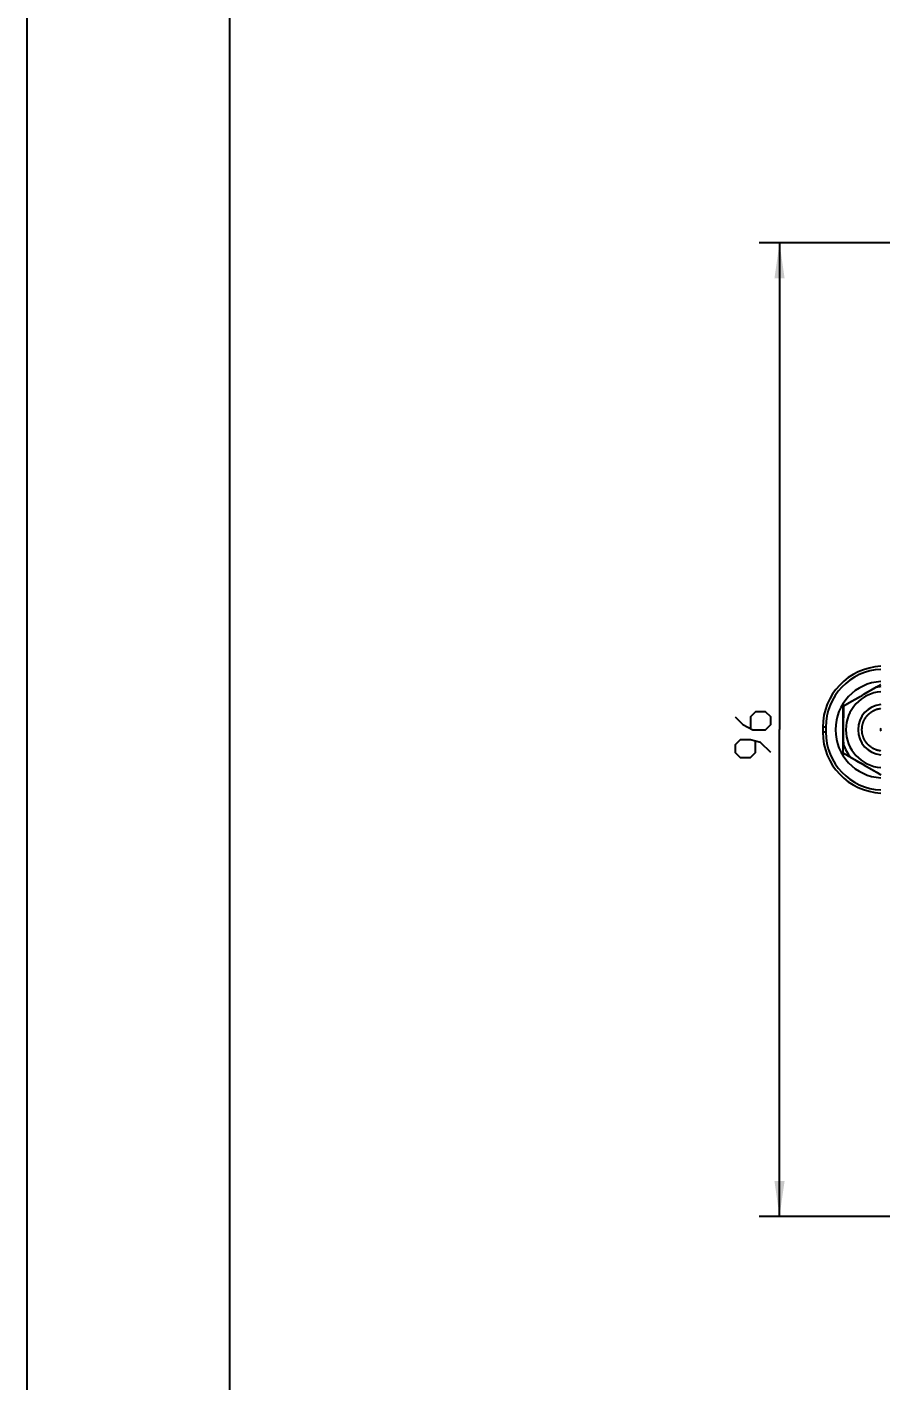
# Model space of a CAD drawing. Header units: millimetres. Extents: x 0 to 594, y 0 to 420.
# Drawn here: x 0 to 84.2, y 153.1 to 286.5 of the extents above; entities that cross this region are included whole.
import ezdxf

# ---------------------------------------------------------------- set-up
doc = ezdxf.new("R2010")
doc.units = ezdxf.units.MM
doc.header["$LTSCALE"] = 32.67
doc.layers.get('0').update_dxf_attribs({"linetype": 'CONTINUOUS'})
doc.layers.add('ZEICHNUNGSBEMASSUNGEN', color=7, linetype='CONTINUOUS')
doc.styles.get("Standard").update_dxf_attribs({"font": 'txt', "width": 0.7})
doc.dimstyles.new('DIMSTYLE_2', dxfattribs={"dimtxt": 3.5, "dimasz": 3.5, "dimexe": 2, "dimexo": 0, "dimgap": 0.875, "dimtad": 1, "dimdec": 1, "dimtxsty": 'STANDARD', "dimblk": '_FILLED', "dimblk1": '_FILLED', "dimblk2": '_FILLED', "dimcen": 0.09, "dimadec": 0, "dimazin": 0, "dimtp": 0.3, "dimtm": 0.3, "dimtfac": 1, "dimtdec": 1, "dimtofl": 0, "dimtmove": 0, "dimatfit": 3, "dimldrblk": '_FILLED', "dimfxl": 1, "dimtolj": 1, "dimarcsym": 0})

# ---------------------------------------------------------------- blocks, each defined once
blk = doc.blocks.new('_FILLED')
at = {"color": 0, "linetype": 'BYBLOCK'}
blk.add_solid([(0, 0), (-1, 0.143), (-1, -0.143)], dxfattribs=at)
blk = doc.blocks.new('*D1')
at = {"layer": 'ZEICHNUNGSBEMASSUNGEN', "color": 2, "linetype": 'CONTINUOUS'}
for p, q in [((86.23, 265.28), (72.23, 265.28)), ((74.23, 265.28), (74.23, 217.28)), ((74.23, 169.28), (74.23, 217.28)), ((86.23, 169.28), (72.23, 169.28))]:
    blk.add_line(p, q, dxfattribs=at)
at = {"layer": 'ZEICHNUNGSBEMASSUNGEN', "color": 2, "linetype": 'CONTINUOUS', "xscale": 3.5, "yscale": 3.5, "zscale": 3.5}
for p, rotation in [((74.23, 265.28), 90), ((74.23, 169.28), 270)]:
    blk.add_blockref('_FILLED', p, dxfattribs=dict(at, rotation=rotation))

msp = doc.modelspace()

# ---------------------------------------------------------------- linework, layer by layer
at = {"color": 2, "linetype": 'CONTINUOUS'}
msp.add_line((0, 0), (0, 420), dxfattribs=at)
at = {"color": 7, "linetype": 'CONTINUOUS'}
for p, q in [((20, 5), (20, 415)), ((83.776, 221.469), (83.7775, 221.4624)), ((80.4973, 219.5864), (80.5267, 219.5864)), ((78.5005, 217.527), (78.5005, 217.027)), ((80.4973, 214.9676), (80.4983, 214.9676)), ((80.5156, 215.8211), (80.5223, 215.8234)), ((80.5223, 215.8234), (80.524, 215.8234)), ((80.5244, 215.821), (80.5244, 215.8233)), ((81.2547, 214.5408), (81.2602, 214.5451)), ((81.2602, 214.5451), (81.2619, 214.5451))]:
    msp.add_line(p, q, dxfattribs=at)
at = {"color": 9, "linetype": 'CONTINUOUS'}
for p, q in [((78.7953, 217.527), (78.5005, 217.527)), ((78.7953, 217.027), (78.5005, 217.027)), ((78.7953, 217.527), (78.7953, 217.027))]:
    msp.add_line(p, q, dxfattribs=at)
at = {"color": 7, "linetype": 'CONTINUOUS'}
for centre, radius, start, end in [((84.5002, 217.5274), 5.9996, 92.542349, 180.00434), ((84.4949, 217.2773), 4.7497, 93.147969, 180.004485), ((-163.0824, 646.0169), 491.0948, 299.73527, 300.238665), ((-19.1085, 396.2628), 202.8252, 300.481262, 300.631684), ((776.418, -980.9382), 1387.6324, 119.9440069, 120.0989821), ((84.5212, 217.277), 3.7501, 94.390411, 265.609589), ((84.5159, 217.2739), 4.2531, 93.798082, 99.998174), ((-192.4087, 217.1554), 272.9168, 0.025514, 0.510353), ((752.7972, 217.2931), 672.2743, 179.8045493, 180.1252622), ((84.4817, 217.277), 2.5001, 95.682575, 264.317425), ((84.5002, 217.0265), 5.9996, 179.995662, 267.457649), ((84.4949, 217.2766), 4.7497, 179.995508, 266.852038), ((-172.79, 217.3067), 253.2981, 359.47087, 359.993262), ((84.4422, 217.277), 0.2501, 146.572964, 213.427036), ((-163.0824, -211.463), 491.0948, 59.761335, 60.26473), ((-34.7105, 217.7381), 115.2421, 358.622431, 359.04687), ((-33.4331, 12.1437), 232.6325, 60.462046, 60.675952), ((84.5161, 217.2767), 4.25, 199.996672, 219.995771), ((84.5178, 217.2767), 4.25, 199.996672, 219.995771), ((760.2181, 1387.4269), 1355.2273, 239.9343646, 240.0795331)]:
    msp.add_arc(centre, radius, start, end, dxfattribs=at)
at = {"color": 9, "linetype": 'CONTINUOUS'}
for centre, start, end in [((84.4949, 217.5274), 92.623432, 180.004557), ((84.4949, 217.0265), 179.995447, 267.376566)]:
    msp.add_arc(centre, 5.6996, start, end, dxfattribs=at)
at = {"color": 2, "linetype": 'CONTINUOUS'}
msp.add_open_spline([(84.2342, 215.1664), (84.2031, 215.1733), (84.1409, 215.1872), (84.0632, 215.2045), (84.001, 215.2184), (83.9544, 215.2288), (83.9155, 215.2375), (83.8845, 215.2444), (83.8611, 215.2496), (83.8417, 215.254), (83.8262, 215.2574), (83.8165, 215.2598), (83.8086, 215.2611), (83.8013, 215.2646), (83.7884, 215.2704), (83.77, 215.2788), (83.7478, 215.2889), (83.7184, 215.3023), (83.6815, 215.3191), (83.6373, 215.3392), (83.5931, 215.3593), (83.5489, 215.3795), (83.512, 215.3962), (83.4826, 215.4097), (83.4604, 215.4197), (83.442, 215.4281), (83.4273, 215.4348), (83.4181, 215.439), (83.4107, 215.4424), (83.4032, 215.4455), (83.3954, 215.4518), (83.3857, 215.4588), (83.3729, 215.4682), (83.3569, 215.48), (83.3313, 215.4989), (83.2992, 215.5225), (83.2479, 215.5603), (83.1966, 215.5981), (83.1453, 215.6359), (83.1133, 215.6595), (83.0876, 215.6784), (83.0716, 215.6902), (83.0604, 215.6985), (83.0548, 215.7027), (83.0516, 215.705), (83.049, 215.7082), (83.0456, 215.7118), (83.0402, 215.7179), (83.0308, 215.7285), (83.0173, 215.7436), (82.9957, 215.7678), (82.9688, 215.798), (82.9365, 215.8343), (82.9041, 215.8705), (82.8718, 215.9068), (82.8395, 215.9431), (82.8125, 215.9733), (82.791, 215.9975), (82.7775, 216.0126), (82.7681, 216.0232), (82.7627, 216.0292), (82.7594, 216.033), (82.7565, 216.0359), (82.7546, 216.0394), (82.7511, 216.0454), (82.7442, 216.0576), (82.7343, 216.0748), (82.7184, 216.1025), (82.6986, 216.137), (82.667, 216.1923), (82.6353, 216.2476), (82.6036, 216.3028), (82.5838, 216.3374), (82.568, 216.365), (82.5581, 216.3823), (82.5501, 216.3961), (82.5443, 216.4065), (82.539, 216.4149), (82.5368, 216.4228), (82.5342, 216.4305), (82.5311, 216.4401), (82.5261, 216.4555), (82.5199, 216.4748), (82.5124, 216.4979), (82.5025, 216.5287), (82.49, 216.5673), (82.4751, 216.6135), (82.4601, 216.6597), (82.4452, 216.706), (82.4327, 216.7445), (82.4227, 216.7753), (82.4153, 216.7984), (82.409, 216.8177), (82.4047, 216.8312), (82.4021, 216.8389), (82.4017, 216.8468), (82.4004, 216.8567), (82.3989, 216.8726), (82.3967, 216.8924), (82.3942, 216.9161), (82.3909, 216.9478), (82.385, 217.0032), (82.3784, 217.0666), (82.3717, 217.13), (82.3675, 217.1696), (82.3642, 217.2012), (82.3621, 217.221), (82.3604, 217.2369), (82.3592, 217.2487), (82.3581, 217.2586), (82.3574, 217.2666), (82.3563, 217.2725), (82.3574, 217.2786), (82.358, 217.2866), (82.3592, 217.2967), (82.3604, 217.3088), (82.362, 217.3249), (82.3641, 217.345), (82.3674, 217.3772), (82.3716, 217.4175), (82.3782, 217.482), (82.3849, 217.5464), (82.3907, 217.6028), (82.394, 217.635), (82.3965, 217.6592), (82.3986, 217.6793), (82.4001, 217.6954), (82.4014, 217.7055), (82.4018, 217.7136), (82.4044, 217.7212), (82.4085, 217.7345), (82.4147, 217.7534), (82.4219, 217.7762), (82.4317, 217.8065), (82.4438, 217.8444), (82.4584, 217.8899), (82.473, 217.9354), (82.4876, 217.9809), (82.4998, 218.0188), (82.5095, 218.0492), (82.5168, 218.0719), (82.5229, 218.0909), (82.5277, 218.106), (82.5307, 218.1155), (82.5332, 218.1231), (82.5354, 218.1308), (82.5408, 218.1394), (82.5467, 218.15), (82.5547, 218.1641), (82.5647, 218.1817), (82.5808, 218.2098), (82.6008, 218.245), (82.6329, 218.3013), (82.665, 218.3576), (82.6971, 218.4139), (82.7171, 218.449), (82.7331, 218.4772), (82.7432, 218.4948), (82.7502, 218.5071), (82.7537, 218.5132), (82.7556, 218.5168), (82.7585, 218.5196), (82.7617, 218.5234), (82.767, 218.5293), (82.7762, 218.5398), (82.7894, 218.5547), (82.8106, 218.5785), (82.837, 218.6083), (82.8687, 218.644), (82.9004, 218.6798), (82.9321, 218.7155), (82.9638, 218.7513), (82.9903, 218.781), (83.0114, 218.8049), (83.0246, 218.8198), (83.0339, 218.8302), (83.0391, 218.8362), (83.0425, 218.8398), (83.045, 218.8429), (83.0483, 218.8453), (83.0539, 218.8496), (83.0654, 218.858), (83.0816, 218.87), (83.1076, 218.8893), (83.1402, 218.9134), (83.1922, 218.9519), (83.2443, 218.9905), (83.2964, 219.0291), (83.3289, 219.0532), (83.3549, 219.0724), (83.3712, 219.0845), (83.3842, 219.0941), (83.394, 219.1012), (83.4019, 219.1077), (83.4093, 219.1107), (83.4165, 219.1141), (83.4256, 219.1182), (83.4401, 219.1248), (83.4582, 219.1331), (83.4799, 219.1431), (83.5088, 219.1564), (83.545, 219.1729), (83.5885, 219.1929), (83.6319, 219.2128), (83.6753, 219.2327), (83.7115, 219.2493), (83.7405, 219.2625), (83.7622, 219.2725), (83.7803, 219.2808), (83.793, 219.2865), (83.8002, 219.29), (83.8083, 219.2914), (83.8181, 219.2938), (83.834, 219.2973), (83.8538, 219.3018), (83.8775, 219.3071), (83.9092, 219.3143), (83.9489, 219.3232), (83.9964, 219.3339), (84.0598, 219.3482), (84.1391, 219.3661), (84.2025, 219.3804), (84.2342, 219.3875)], degree=3, knots=[0, 0, 0, 0, 0.015625, 0.03125, 0.0390625, 0.046875, 0.0546875, 0.05859375, 0.0625, 0.06640625, 0.06835938, 0.0703125, 0.07128906, 0.07226562, 0.07421875, 0.078125, 0.08203125, 0.0859375, 0.09375, 0.1015625, 0.109375, 0.1171875, 0.125, 0.12890625, 0.1328125, 0.13671875, 0.13867188, 0.140625, 0.14160156, 0.14257812, 0.14453125, 0.14648438, 0.1484375, 0.15234375, 0.15625, 0.1640625, 0.171875, 0.1875, 0.1953125, 0.203125, 0.20703125, 0.2109375, 0.21289062, 0.21386719, 0.21435547, 0.21484375, 0.21582031, 0.21679688, 0.21875, 0.22265625, 0.2265625, 0.234375, 0.2421875, 0.25, 0.2578125, 0.265625, 0.2734375, 0.27734375, 0.28125, 0.28320312, 0.28417969, 0.28515625, 0.28564453, 0.28613281, 0.28710938, 0.2890625, 0.29296875, 0.296875, 0.3046875, 0.3125, 0.328125, 0.3359375, 0.34375, 0.34765625, 0.3515625, 0.35351562, 0.35546875, 0.35742188, 0.35839844, 0.359375, 0.36132812, 0.36328125, 0.3671875, 0.37109375, 0.375, 0.3828125, 0.390625, 0.3984375, 0.40625, 0.4140625, 0.41796875, 0.421875, 0.42578125, 0.42773438, 0.42871094, 0.4296875, 0.43164062, 0.43359375, 0.4375, 0.44140625, 0.4453125, 0.453125, 0.46875, 0.4765625, 0.484375, 0.48828125, 0.4921875, 0.49414062, 0.49609375, 0.49804688, 0.49902344, 0.5, 0.50097656, 0.50195312, 0.50390625, 0.50585938, 0.5078125, 0.51171875, 0.515625, 0.5234375, 0.53125, 0.546875, 0.5546875, 0.55859375, 0.5625, 0.56640625, 0.56835938, 0.5703125, 0.57128906, 0.57226562, 0.57421875, 0.578125, 0.58203125, 0.5859375, 0.59375, 0.6015625, 0.609375, 0.6171875, 0.625, 0.62890625, 0.6328125, 0.63671875, 0.63867188, 0.640625, 0.64160156, 0.64257812, 0.64453125, 0.64648438, 0.6484375, 0.65234375, 0.65625, 0.6640625, 0.671875, 0.6875, 0.6953125, 0.703125, 0.70703125, 0.7109375, 0.71289062, 0.71386719, 0.71435547, 0.71484375, 0.71582031, 0.71679688, 0.71875, 0.72265625, 0.7265625, 0.734375, 0.7421875, 0.75, 0.7578125, 0.765625, 0.7734375, 0.77734375, 0.78125, 0.78320312, 0.78417969, 0.78515625, 0.78564453, 0.78613281, 0.78710938, 0.7890625, 0.79296875, 0.796875, 0.8046875, 0.8125, 0.828125, 0.8359375, 0.84375, 0.84765625, 0.8515625, 0.85351562, 0.85546875, 0.85742188, 0.85839844, 0.859375, 0.86132812, 0.86328125, 0.8671875, 0.87109375, 0.875, 0.8828125, 0.890625, 0.8984375, 0.90625, 0.9140625, 0.91796875, 0.921875, 0.92578125, 0.92773438, 0.92871094, 0.9296875, 0.93164062, 0.93359375, 0.9375, 0.94140625, 0.9453125, 0.953125, 0.9609375, 0.96875, 0.984375, 1, 1, 1, 1], dxfattribs=at)
at = {"layer": 'ZEICHNUNGSBEMASSUNGEN', "color": 2, "linetype": 'CONTINUOUS'}
for points in [[(69.8592, 218.5269), (70.6092, 217.777), (71.6092, 217.277), (72.8592, 217.277), (73.3592, 217.777), (73.3592, 218.5269), (72.8592, 219.027), (71.8592, 219.027), (71.3592, 218.5269), (71.3592, 217.4436)], [(73.3592, 215.027), (72.3592, 216.027), (71.3592, 216.277), (70.3592, 216.277), (69.8592, 215.777), (69.8592, 215.027), (70.3592, 214.5269), (71.3592, 214.5269), (71.8592, 215.027), (71.8592, 216.1103)]]:
    msp.add_lwpolyline(points, dxfattribs=at)

# ---------------------------------------------------------------- dimensions: what is measured, and where the dimension line sits
dim = msp.add_linear_dim(base=(74.2342, 265.277), p1=(86.2342, 169.277), p2=(86.2342, 265.277), angle=90, dimstyle='DIMSTYLE_2', dxfattribs=at)
dim.commit()
dim.dimension.update_dxf_attribs({"geometry": '*D1', "text_midpoint": (74.2342, 214.527), "dimtype": 160})

doc.saveas('drawing.dxf')
